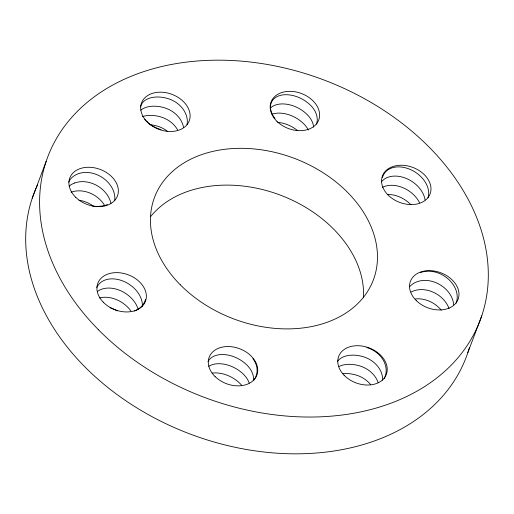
<?xml version="1.0" encoding="UTF-8"?>
<svg xmlns="http://www.w3.org/2000/svg" width="514" height="514" viewBox="0 0 514 514"><rect width="100%" height="100%" fill="white"/><g stroke="black" fill="none" stroke-linecap="round" stroke-linejoin="round"><path stroke-width="0.77" d="M32.26 198.166L46.164 161.364M467.836 352.636L481.74 315.834M469.423 347.541A231.12 169.581 20.7 0 1 192.75 435.017A231.12 169.581 20.7 0 1 36.07 188.214M36.378 187.52A231.12 169.581 20.7 0 1 37.638 184.744M150.57 216.683A116.948 85.812 20.7 0 1 280.76 195.275A116.948 85.812 20.7 0 1 363.462 297.754M387.729 194.478A25.186 18.067 32.5 0 1 410.93 204.745M382.448 177.696A25.186 18.067 32.5 0 1 409.748 169.241A25.186 18.067 32.5 0 1 428.329 196.733A25.186 18.51 8.5 0 1 428.001 197.858M381.452 181.815A25.186 18.067 32.5 0 1 406.272 178.442A25.186 18.067 32.5 0 1 425.065 199.914M382.448 187.359A25.186 18.067 32.5 0 1 419.546 202.754M272.022 114.204A25.186 16.403 27.6 0 1 306.1 126.489A25.186 20.174 11.9 0 1 308.316 130.016M274.996 118.509A25.186 16.403 27.6 0 1 280.143 95.443A25.186 16.403 27.6 0 1 313.045 108.094A25.186 20.174 11.9 0 1 316.605 124.202M313.675 127.106A25.186 20.174 11.9 0 0 309.569 117.295A25.186 16.403 27.6 0 0 270.64 107.818M277.695 122.377A25.186 16.403 27.6 0 1 297.394 130.427M142.474 116.588A25.186 15.844 19.7 0 1 161.036 116.986A25.186 20.733 22 0 1 177.626 129.901M161.075 129.669A25.186 15.844 19.7 0 1 144.691 119.46M140.54 106.854A25.186 15.844 19.7 0 1 167.988 98.592A25.186 20.733 22 0 1 187.064 124.729M183.53 127.279A25.186 20.733 22 0 0 164.512 107.792A25.186 15.844 19.7 0 0 140.83 110.124M167.268 131.211A25.186 20.733 22 0 0 157.56 126.187A25.186 15.844 19.7 0 0 149.985 124.703M74.646 183.003A25.186 19.86 31 0 1 110.94 203.358M114.693 200.756A25.186 19.86 31 0 0 103.693 178.474A25.186 19.86 31 0 0 78.122 173.803A25.186 16.718 12.2 0 0 68.728 182.155M107.413 204.649A25.186 16.718 12.2 0 1 92.841 206.133M71.17 192.197A25.186 19.86 31 0 1 104.895 205.928M69.184 186.094A25.186 16.718 12.2 0 1 74.652 182.997M78.944 200.242A25.186 19.86 31 0 1 93.24 206.05M97.57 291.393A25.186 18.067 32.5 0 1 120.636 290.718A25.186 18.067 32.5 0 1 138.163 309.344M96.831 287.493A25.186 18.067 32.5 0 1 123.399 281.209A25.186 18.067 32.5 0 1 142.339 306.376M99.562 297.972A25.186 18.067 32.5 0 1 130.961 311.002M145.449 299.514A25.186 18.51 8.5 0 1 134.488 311.047M110.06 307.751A25.186 18.067 32.5 0 1 117.192 310.912M208.755 366.302A25.186 16.403 27.6 0 1 245.955 377.09A25.186 20.174 11.9 0 1 249.213 383.097M253.608 380.264A25.186 20.174 11.9 0 0 249.431 367.902A25.186 16.403 27.6 0 0 226.648 354.827A25.186 16.403 27.6 0 0 208.003 361.721M212.07 373.132A25.186 16.403 27.6 0 1 241.567 385.179M252.907 358.701A25.186 20.174 11.9 0 1 253.543 380.482M370.485 384.395A25.186 20.733 22 0 0 356.401 375.13A25.186 15.844 19.7 0 0 343.024 373.652M382.699 380.244A25.186 20.733 22 0 0 363.353 356.735A25.186 15.844 19.7 0 0 337.525 361.355M378.201 382.744A25.186 20.733 22 0 0 359.877 365.936A25.186 15.844 19.7 0 0 339.06 366.45M366.829 347.541A25.186 20.733 22 0 1 384.228 378.593M415.453 298.917A25.186 19.86 31 0 1 441.237 310.16M420.491 272.561A25.186 19.86 31 0 1 447.9 278.704A25.186 19.86 31 0 1 456.104 303.183M453.701 304.796A25.186 19.86 31 0 0 417.015 281.762A25.186 16.718 12.2 0 0 409.889 286.446M449.069 308.631A25.186 19.86 31 0 0 413.539 290.956A25.186 16.718 12.2 0 0 411.149 292.023M98.547 329.84A231.12 169.581 20.7 0 0 477.93 325.786A231.12 169.581 20.7 0 0 215.379 60.183A231.12 169.581 20.7 0 0 98.547 329.84M180.253 284.769A116.948 85.812 20.7 0 0 372.226 282.719A116.948 85.812 20.7 0 0 239.376 148.321A116.948 85.812 20.7 0 0 180.253 284.769M276.995 121.388A25.475 18.69 20.7 0 0 318.616 120.27A25.475 18.69 20.7 0 0 289.061 91.344A25.475 18.69 20.7 0 0 276.995 121.388M387.832 194.774A25.475 18.69 20.7 0 0 429.755 194.729A25.475 18.69 20.7 0 0 401.19 165.251A25.475 18.69 20.7 0 0 387.832 194.774M416.366 300.671A25.475 18.69 20.7 0 0 457.993 299.553A25.475 18.69 20.7 0 0 428.438 270.627A25.475 18.69 20.7 0 0 416.366 300.671M344.078 375.226A25.475 18.69 20.7 0 0 386.001 375.181A25.475 18.69 20.7 0 0 357.436 345.704A25.475 18.69 20.7 0 0 344.078 375.226M215.115 376.589A25.475 18.69 20.7 0 0 256.737 375.471A25.475 18.69 20.7 0 0 227.182 346.545A25.475 18.69 20.7 0 0 215.115 376.589M103.218 302.142A25.475 18.69 20.7 0 0 145.141 302.097A25.475 18.69 20.7 0 0 116.575 272.619A25.475 18.69 20.7 0 0 103.218 302.142M75.744 197.312A25.475 18.69 20.7 0 0 117.365 196.194A25.475 18.69 20.7 0 0 87.81 167.268A25.475 18.69 20.7 0 0 75.744 197.312M146.978 121.689A25.475 18.69 20.7 0 0 188.895 121.638A25.475 18.69 20.7 0 0 160.329 92.167A25.475 18.69 20.7 0 0 146.978 121.689"/></g></svg>
